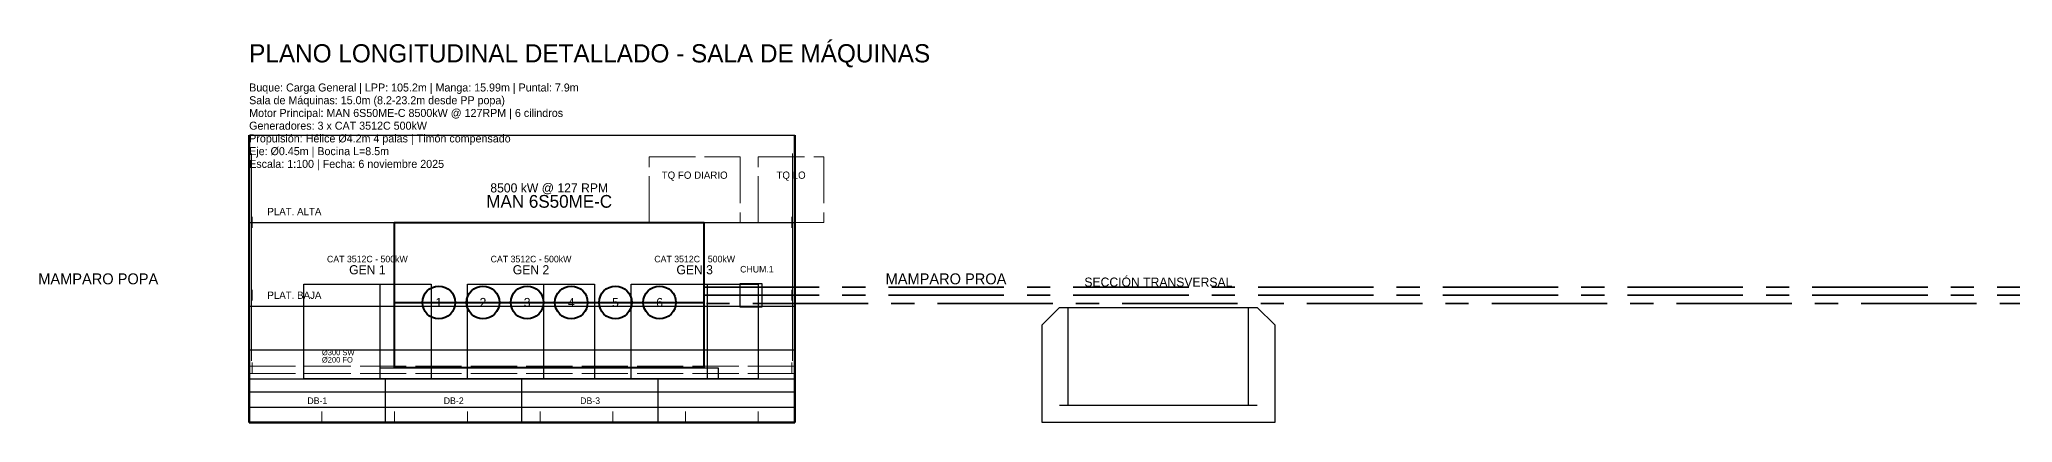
# Model space of a CAD drawing. Header units: metres. Extents: x 2 to 111, y 0 to 11.
# Drawn here: x 2.4 to 56.7, y 0 to 10.5 of the extents above; entities that cross this region are included whole.
import ezdxf
from ezdxf.enums import TextEntityAlignment as Align

# ---------------------------------------------------------------- set-up
doc = ezdxf.new("R2010")
doc.units = ezdxf.units.M
doc.linetypes.add('CENTER', pattern=[5.08, 3.175, -0.635, 0.635, -0.635])
doc.linetypes.add('DASHED', pattern=[1.524, 1.27, -0.254])
for name, color, linetype, lineweight in [('BOCINA', 5, 'Continuous', 25), ('CASCO', 1, 'Continuous', 50), ('CUBIERTAS', 4, 'Continuous', 30), ('DOBLE_FONDO', 30, 'Continuous', 25), ('EJE_PROPULSOR', 1, 'CENTER', 35), ('FUNDACION_MOTOR', 9, 'Continuous', 25), ('GENERADORES', 6, 'Continuous', 30), ('LEYENDA', 1, 'Continuous', 13), ('MAMPAROS', 3, 'Continuous', 40), ('MOTOR_PRINCIPAL', 2, 'Continuous', 40), ('REFUERZOS', 5, 'Continuous', 18), ('SECCION_TRANSVERSAL', 1, 'Continuous', 25), ('TANQUES_SERVICIO', 40, 'DASHED', 20), ('TEXTOS', 1, 'Continuous', 13), ('TUBERIAS', 4, 'DASHED', 13)]:
    doc.layers.add(name, color=color, linetype=linetype, lineweight=lineweight)

msp = doc.modelspace()

# ---------------------------------------------------------------- linework, layer by layer
at = {"layer": 'BOCINA'}
msp.add_lwpolyline([(21.7, 3.175), (21.7, 3.825), (22.3, 3.825), (22.3, 3.175)], close=True, dxfattribs=at)
at = {"layer": 'CASCO'}
for p, q in [((8.2, 0), (8.2, 7.9)), ((23.2, 0), (23.2, 7.9)), ((8.2, 0), (23.2, 0))]:
    msp.add_line(p, q, dxfattribs=at)
at = {"layer": 'CUBIERTAS'}
for p, q in [((8.2, 7.9), (23.2, 7.9)), ((8.2, 5.5), (23.2, 5.5)), ((8.2, 3.2), (23.2, 3.2)), ((8.2, 2), (23.2, 2))]:
    msp.add_line(p, q, dxfattribs=at)
at = {"layer": 'DOBLE_FONDO'}
for p, q in [((11.95, 0), (11.95, 1.2)), ((15.7, 0), (15.7, 1.2)), ((19.45, 0), (19.45, 1.2)), ((8.2, 0.84), (23.2, 0.84)), ((8.2, 0.42), (23.2, 0.42))]:
    msp.add_line(p, q, dxfattribs=at)
msp.add_lwpolyline([(8.2, 0), (8.2, 1.2), (23.2, 1.2), (23.2, 0)], close=True, dxfattribs=at)
at = {"layer": 'EJE_PROPULSOR'}
msp.add_line((20.7, 3.5), (107.2, 3.5), dxfattribs=at)
msp.add_lwpolyline([(20.7, 3.275), (20.7, 3.725), (106.5, 3.725), (106.5, 3.275)], close=True, dxfattribs=at)
at = {"layer": 'FUNDACION_MOTOR'}
msp.add_lwpolyline([(11.8, 1.2), (11.8, 1.5), (21.1, 1.5), (21.1, 1.2)], close=True, dxfattribs=at)
at = {"layer": 'GENERADORES'}
for p, q in [((11.8, 1.2), (11.8, 3.8)), ((16.3, 1.2), (16.3, 3.8)), ((20.8, 1.2), (20.8, 3.8))]:
    msp.add_line(p, q, dxfattribs=at)
for points in [[(9.7, 1.2), (9.7, 3.8), (13.2, 3.8), (13.2, 1.2)], [(14.2, 1.2), (14.2, 3.8), (17.7, 3.8), (17.7, 1.2)], [(18.7, 1.2), (18.7, 3.8), (22.2, 3.8), (22.2, 1.2)]]:
    msp.add_lwpolyline(points, close=True, dxfattribs=at)
at = {"layer": 'MAMPAROS'}
for p, q in [((8.2, 0), (8.2, 7.9)), ((23.2, 0), (23.2, 7.9))]:
    msp.add_line(p, q, dxfattribs=at)
at = {"layer": 'MOTOR_PRINCIPAL'}
msp.add_line((12.2, 3.3), (20.7, 3.3), dxfattribs=at)
msp.add_lwpolyline([(12.2, 1.5), (12.2, 5.5), (20.7, 5.5), (20.7, 1.5)], close=True, dxfattribs=at)
for centre in [(13.414, 3.3), (14.629, 3.3), (15.843, 3.3), (17.057, 3.3), (18.271, 3.3), (19.486, 3.3)]:
    msp.add_circle(centre, 0.45, dxfattribs=at)
at = {"layer": 'REFUERZOS'}
for p, q in [((8.26, 1.7), (8.26, 7.4)), ((8.26, 1.7), (8.26, 7.4)), ((8.26, 1.7), (8.26, 7.4)), ((8.26, 1.7), (8.26, 7.4)), ((23.14, 1.7), (23.14, 7.4)), ((23.14, 1.7), (23.14, 7.4)), ((23.14, 1.7), (23.14, 7.4)), ((23.14, 1.7), (23.14, 7.4)), ((8.28, 5.35), (8.28, 5.65)), ((23.12, 5.35), (23.12, 5.65)), ((8.28, 3.35), (8.28, 3.65)), ((23.12, 3.35), (23.12, 3.65)), ((8.28, 1.35), (8.28, 1.65)), ((23.12, 1.35), (23.12, 1.65)), ((10.2, 0), (10.2, 0.3)), ((12.2, 0), (12.2, 0.3)), ((14.2, 0), (14.2, 0.3)), ((16.2, 0), (16.2, 0.3)), ((18.2, 0), (18.2, 0.3)), ((20.2, 0), (20.2, 0.3)), ((22.2, 0), (22.2, 0.3))]:
    msp.add_line(p, q, dxfattribs=at)
at = {"layer": 'SECCION_TRANSVERSAL'}
for p, q in [((30.722, 0.48), (30.722, 3.16)), ((35.678, 0.48), (35.678, 3.16)), ((30.482, 0.48), (35.918, 0.48))]:
    msp.add_line(p, q, dxfattribs=at)
msp.add_lwpolyline([(30.002, 0), (30.002, 2.686), (30.482, 3.16), (35.918, 3.16), (36.398, 2.686), (36.398, 0)], close=True, dxfattribs=at)
at = {"layer": 'TANQUES_SERVICIO'}
for points in [[(19.2, 5.5), (19.2, 7.3), (21.7, 7.3), (21.7, 5.5)], [(22.2, 5.5), (22.2, 7.3), (24, 7.3), (24, 5.5)]]:
    msp.add_lwpolyline(points, close=True, dxfattribs=at)
at = {"layer": 'TUBERIAS'}
for p, q in [((8.2, 1.55), (23.2, 1.55)), ((8.2, 1.35), (23.2, 1.35))]:
    msp.add_line(p, q, dxfattribs=at)

# ---------------------------------------------------------------- texts
at = {"layer": 'LEYENDA', "color": 1}
for s, height, p in [('PLANO LONGITUDINAL DETALLADO - SALA DE MÁQUINAS', 0.5, (8.2, 9.9)), ('Buque: Carga General | LPP: 105.2m | Manga: 15.99m | Puntal: 7.9m', 0.22, (8.2, 9.1)), ('Sala de Máquinas: 15.0m (8.2-23.2m desde PP popa)', 0.22, (8.2, 8.75)), ('Generadores: 3 x CAT 3512C 500kW', 0.22, (8.2, 8.05)), ('Motor Principal: MAN 6S50ME-C 8500kW @ 127RPM | 6 cilindros', 0.22, (8.2, 8.4)), ('Propulsión: Hélice Ø4.2m 4 palas | Timón compensado', 0.22, (8.2, 7.7)), ('Eje: Ø0.45m | Bocina L=8.5m', 0.22, (8.2, 7.35)), ('Escala: 1:100 | Fecha: 6 noviembre 2025', 0.22, (8.2, 7))]:
    msp.add_text(s, height=height, dxfattribs=at).set_placement(p)
at = {"layer": 'TEXTOS', "color": 1}
for s, height, p in [('8500 kW @ 127 RPM', 0.25, (16.45, 6.25)), ('MAN 6S50ME-C', 0.35, (16.45, 5.8)), ('CAT 3512C - 500kW', 0.18, (11.45, 4.35)), ('CAT 3512C - 500kW', 0.18, (15.95, 4.35)), ('CAT 3512C - 500kW', 0.18, (20.45, 4.35)), ('GEN 1', 0.25, (11.45, 4)), ('GEN 2', 0.25, (15.95, 4)), ('GEN 3', 0.25, (20.45, 4)), ('SECCIÓN TRANSVERSAL', 0.25, (33.2, 3.66))]:
    msp.add_text(s, height=height, dxfattribs=at).set_placement(p, align=Align.BOTTOM_CENTER)
for s, height, p in [('TQ FO DIARIO', 0.2, (20.45, 6.8)), ('TQ LO', 0.2, (23.1, 6.8)), ('1', 0.25, (13.414, 3.3)), ('2', 0.25, (14.629, 3.3)), ('3', 0.25, (15.843, 3.3)), ('4', 0.25, (17.057, 3.3)), ('5', 0.25, (18.271, 3.3)), ('6', 0.25, (19.486, 3.3)), ('DB-1', 0.18, (10.075, 0.6)), ('DB-2', 0.18, (13.825, 0.6)), ('DB-3', 0.18, (17.575, 0.6))]:
    msp.add_text(s, height=height, dxfattribs=at).set_placement(p, align=Align.MIDDLE_CENTER)
for s, height, p in [('PLAT. ALTA', 0.2, (8.7, 5.7)), ('CHUM.1', 0.18, (21.7, 4.125)), ('PLAT. BAJA', 0.2, (8.7, 3.4)), ('Ø300 SW', 0.15, (10.2, 1.85)), ('Ø200 FO', 0.15, (10.2, 1.65))]:
    msp.add_text(s, height=height, dxfattribs=at).set_placement(p)
msp.add_text('MAMPARO POPA', height=0.3, dxfattribs=at).set_placement((5.7, 3.95), align=Align.MIDDLE_RIGHT)
msp.add_text('MAMPARO PROA', height=0.3, dxfattribs=at).set_placement((25.7, 3.95), align=Align.MIDDLE_LEFT)

doc.saveas('drawing.dxf')
